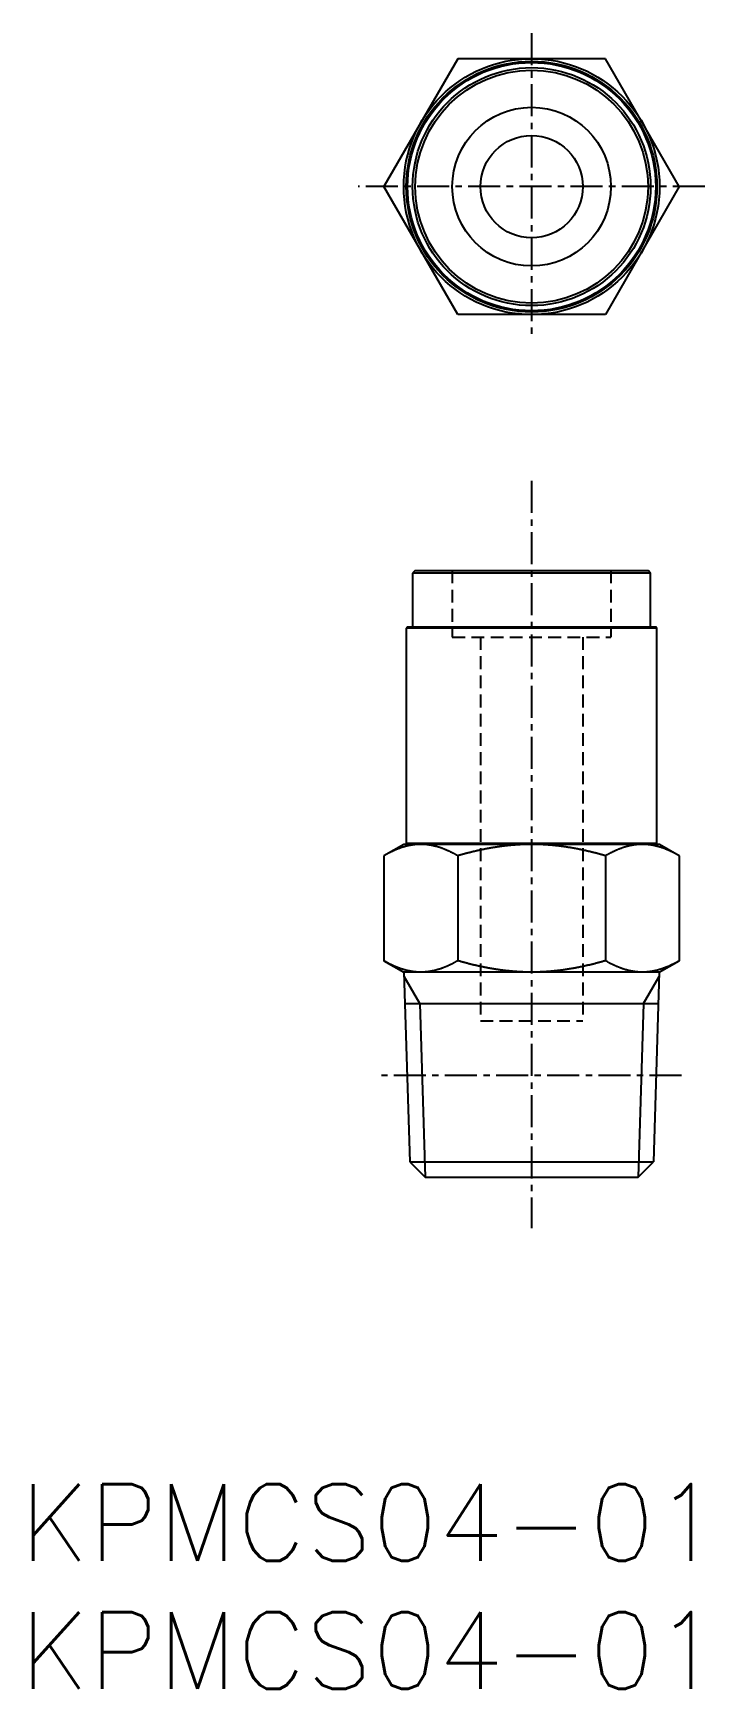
# Model space of a CAD drawing. Extents: x 0.5 to 26.8, y 0 to 64.7.
import ezdxf

# ---------------------------------------------------------------- set-up
doc = ezdxf.new("R2010")
doc.units = 0
doc.linetypes.add('CENTER', pattern=[2, 1.25, -0.25, 0.25, -0.25])
doc.linetypes.add('DASHED', pattern=[0.75, 0.5, -0.25])
doc.layers.get('0').update_dxf_attribs({"linetype": 'CONTINUOUS'})
for name, color, linetype in [('CENTER', 1, 'CENTER'), ('PV', 7, 'CONTINUOUS'), ('TV', 7, 'CONTINUOUS')]:
    doc.layers.add(name, color=color, linetype=linetype)
doc.styles.get("Standard").update_dxf_attribs({"font": 'txt.shx'})

# ---------------------------------------------------------------- blocks, each defined once
blk = doc.blocks.new('*U2')
at = {"color": 7, "linetype": 'CONTINUOUS'}
blk.add_text('KPMCS04-01', height=3, dxfattribs=at).set_placement((0, 0))
blk = doc.blocks.new('*U3')
at = {"color": 7, "linetype": 'CONTINUOUS'}
blk.add_text('KPMCS04-01', height=3, dxfattribs=at).set_placement((0, 5))

msp = doc.modelspace()

# ---------------------------------------------------------------- linework, layer by layer
at = {"color": 1, "linetype": 'CENTER'}
for p, q in [((20, 64.7), (20, 52.7)), ((26.774, 58.7), (13.226, 58.7))]:
    msp.add_line(p, q, dxfattribs=at)
at = {"color": 3, "linetype": 'DASHED'}
for p, q in [((16.9, 43.7), (16.9, 41.1)), ((23.1, 43.7), (23.1, 41.1)), ((16.9, 41.1), (23.1, 41.1)), ((18, 41.1), (18, 26.1)), ((22, 41.1), (22, 26.1)), ((18, 26.1), (22, 26.1))]:
    msp.add_line(p, q, dxfattribs=at)
at = {"color": 7, "linetype": 'CONTINUOUS'}
for p, q in [((15.01, 28), (15.241, 20.6)), ((24.99, 28), (24.759, 20.6)), ((15.048, 26.777), (24.952, 26.777)), ((15.241, 20.6), (15.841, 20)), ((15.241, 20.6), (24.759, 20.6)), ((24.159, 20), (24.759, 20.6)), ((15.841, 20), (24.159, 20))]:
    msp.add_line(p, q, dxfattribs=at)
at = {"color": 3, "linetype": 'CONTINUOUS'}
for p, q in [((15.629, 26.777), (15.015, 27.841)), ((24.371, 26.777), (24.985, 27.841)), ((15.629, 26.777), (15.841, 20)), ((24.371, 26.777), (24.159, 20))]:
    msp.add_line(p, q, dxfattribs=at)
at = {"layer": 'CENTER', "color": 1, "linetype": 'CENTER'}
for p, q in [((20, 47.2), (20, 18)), ((25.864, 23.97), (14.136, 23.97))]:
    msp.add_line(p, q, dxfattribs=at)
at = {"layer": 'PV', "color": 7, "linetype": 'CONTINUOUS'}
for p, q in [((15.45, 43.7), (15.35, 43.6)), ((15.35, 43.6), (15.35, 41.5)), ((24.65, 43.6), (15.35, 43.6)), ((15.45, 43.7), (24.55, 43.7)), ((24.65, 43.6), (24.55, 43.7)), ((24.65, 41.5), (24.65, 43.6)), ((15.15, 41.5), (15.1, 41.45)), ((24.9, 41.45), (15.1, 41.45)), ((15.1, 41.45), (15.1, 33.05)), ((15.15, 41.5), (24.85, 41.5)), ((24.9, 41.45), (24.85, 41.5)), ((24.9, 33.05), (24.9, 41.45)), ((15, 33), (14.226, 32.553)), ((25, 33), (15, 33)), ((15.1, 33.05), (24.9, 33.05)), ((15.1, 33.05), (15.15, 33)), ((24.85, 33), (24.9, 33.05)), ((25.774, 32.553), (25, 33)), ((14.226, 32.553), (14.226, 28.452)), ((17.113, 32.553), (17.113, 28.452)), ((22.887, 32.553), (22.887, 28.452)), ((25.774, 32.553), (25.774, 28.452)), ((14.226, 28.452), (15.01, 28)), ((24.99, 28), (15.01, 28)), ((24.99, 28), (25.774, 28.452))]:
    msp.add_line(p, q, dxfattribs=at)
for points in [[(15.67, 33), (15.657, 33), (15.644, 33), (15.632, 33), (15.619, 32.999), (15.606, 32.999), (15.593, 32.999), (15.581, 32.998), (15.568, 32.998), (15.555, 32.997), (15.543, 32.996), (15.53, 32.995), (15.517, 32.995), (15.504, 32.994), (15.492, 32.993), (15.479, 32.992), (15.466, 32.99), (15.454, 32.989), (15.441, 32.988), (15.428, 32.987), (15.416, 32.985), (15.403, 32.984), (15.39, 32.982), (15.378, 32.98), (15.365, 32.979), (15.352, 32.977), (15.34, 32.975), (15.327, 32.973), (15.315, 32.971), (15.302, 32.969), (15.29, 32.967), (15.277, 32.965), (15.265, 32.962), (15.252, 32.96), (15.239, 32.958), (15.227, 32.955), (15.215, 32.952), (15.202, 32.95), (15.19, 32.947), (15.177, 32.944), (15.165, 32.942), (15.152, 32.939), (15.14, 32.936), (15.128, 32.933), (15.115, 32.93), (15.103, 32.927), (15.09, 32.923), (15.078, 32.92), (15.066, 32.917), (15.054, 32.914), (15.041, 32.91), (15.029, 32.907), (15.017, 32.903), (15.005, 32.9), (14.992, 32.896), (14.98, 32.892), (14.968, 32.888), (14.956, 32.885), (14.944, 32.881), (14.932, 32.877), (14.92, 32.873), (14.907, 32.869), (14.895, 32.865), (14.883, 32.86), (14.871, 32.856), (14.859, 32.852), (14.847, 32.848), (14.835, 32.843), (14.823, 32.839), (14.811, 32.835), (14.799, 32.83), (14.788, 32.825), (14.776, 32.821), (14.764, 32.816), (14.752, 32.812), (14.74, 32.807), (14.728, 32.802), (14.717, 32.797), (14.705, 32.792), (14.693, 32.787), (14.681, 32.783), (14.67, 32.778), (14.658, 32.772), (14.646, 32.767), (14.635, 32.762), (14.623, 32.757), (14.611, 32.752), (14.6, 32.747), (14.588, 32.741), (14.577, 32.736), (14.565, 32.731), (14.553, 32.725), (14.542, 32.72), (14.53, 32.714), (14.519, 32.709), (14.507, 32.703), (14.496, 32.698), (14.485, 32.692), (14.473, 32.686), (14.462, 32.681), (14.45, 32.675), (14.439, 32.669), (14.428, 32.663), (14.416, 32.657), (14.405, 32.652), (14.394, 32.646), (14.383, 32.64), (14.371, 32.634), (14.36, 32.628), (14.349, 32.622), (14.338, 32.616), (14.326, 32.61), (14.315, 32.603), (14.304, 32.597), (14.293, 32.591), (14.282, 32.585), (14.271, 32.579), (14.26, 32.572), (14.249, 32.566), (14.238, 32.56), (14.226, 32.553)], [(17.113, 32.553), (17.101, 32.56), (17.09, 32.567), (17.078, 32.574), (17.066, 32.58), (17.054, 32.587), (17.042, 32.594), (17.03, 32.6), (17.018, 32.607), (17.006, 32.614), (16.994, 32.62), (16.982, 32.626), (16.97, 32.633), (16.958, 32.639), (16.946, 32.646), (16.934, 32.652), (16.922, 32.658), (16.91, 32.665), (16.897, 32.671), (16.885, 32.677), (16.873, 32.683), (16.861, 32.689), (16.849, 32.695), (16.836, 32.701), (16.824, 32.707), (16.812, 32.713), (16.799, 32.719), (16.787, 32.725), (16.775, 32.731), (16.762, 32.736), (16.75, 32.742), (16.738, 32.748), (16.725, 32.753), (16.713, 32.759), (16.7, 32.764), (16.688, 32.77), (16.675, 32.775), (16.663, 32.781), (16.65, 32.786), (16.637, 32.791), (16.625, 32.797), (16.612, 32.802), (16.6, 32.807), (16.587, 32.812), (16.574, 32.817), (16.561, 32.822), (16.549, 32.827), (16.536, 32.832), (16.523, 32.836), (16.51, 32.841), (16.498, 32.846), (16.485, 32.85), (16.472, 32.855), (16.459, 32.86), (16.446, 32.864), (16.433, 32.868), (16.42, 32.873), (16.407, 32.877), (16.394, 32.881), (16.381, 32.885), (16.368, 32.889), (16.355, 32.893), (16.342, 32.897), (16.329, 32.901), (16.316, 32.905), (16.303, 32.909), (16.29, 32.913), (16.277, 32.916), (16.263, 32.92), (16.25, 32.923), (16.237, 32.927), (16.224, 32.93), (16.21, 32.933), (16.197, 32.936), (16.184, 32.94), (16.171, 32.943), (16.157, 32.946), (16.144, 32.949), (16.131, 32.951), (16.117, 32.954), (16.104, 32.957), (16.09, 32.959), (16.077, 32.962), (16.064, 32.964), (16.05, 32.967), (16.037, 32.969), (16.023, 32.971), (16.01, 32.973), (15.996, 32.975), (15.983, 32.977), (15.969, 32.979), (15.956, 32.981), (15.942, 32.983), (15.929, 32.985), (15.915, 32.986), (15.901, 32.988), (15.888, 32.989), (15.874, 32.99), (15.861, 32.992), (15.847, 32.993), (15.834, 32.994), (15.82, 32.995), (15.806, 32.996), (15.793, 32.996), (15.779, 32.997), (15.765, 32.998), (15.752, 32.998), (15.738, 32.999), (15.724, 32.999), (15.711, 33), (15.697, 33), (15.684, 33), (15.67, 33)], [(20, 33), (19.976, 33), (19.951, 33), (19.927, 33), (19.902, 32.999), (19.878, 32.999), (19.853, 32.999), (19.829, 32.998), (19.805, 32.998), (19.78, 32.997), (19.756, 32.997), (19.731, 32.996), (19.707, 32.995), (19.683, 32.994), (19.658, 32.993), (19.634, 32.992), (19.609, 32.991), (19.585, 32.99), (19.561, 32.989), (19.536, 32.988), (19.512, 32.986), (19.487, 32.985), (19.463, 32.983), (19.439, 32.982), (19.414, 32.98), (19.39, 32.979), (19.366, 32.977), (19.341, 32.975), (19.317, 32.973), (19.292, 32.971), (19.268, 32.969), (19.244, 32.967), (19.219, 32.965), (19.195, 32.963), (19.171, 32.961), (19.146, 32.958), (19.122, 32.956), (19.098, 32.953), (19.074, 32.951), (19.049, 32.948), (19.025, 32.946), (19.001, 32.943), (18.976, 32.94), (18.952, 32.937), (18.928, 32.934), (18.904, 32.931), (18.879, 32.928), (18.855, 32.925), (18.831, 32.922), (18.807, 32.919), (18.783, 32.916), (18.758, 32.912), (18.734, 32.909), (18.71, 32.905), (18.686, 32.902), (18.662, 32.898), (18.638, 32.895), (18.613, 32.891), (18.589, 32.887), (18.565, 32.883), (18.541, 32.88), (18.517, 32.876), (18.493, 32.872), (18.469, 32.868), (18.445, 32.864), (18.421, 32.859), (18.397, 32.855), (18.373, 32.851), (18.348, 32.847), (18.324, 32.842), (18.3, 32.838), (18.276, 32.833), (18.252, 32.829), (18.228, 32.824), (18.204, 32.819), (18.18, 32.815), (18.157, 32.81), (18.133, 32.805), (18.109, 32.8), (18.085, 32.795), (18.061, 32.79), (18.037, 32.785), (18.013, 32.78), (17.989, 32.775), (17.965, 32.77), (17.941, 32.765), (17.918, 32.76), (17.894, 32.754), (17.87, 32.749), (17.846, 32.744), (17.822, 32.738), (17.798, 32.733), (17.775, 32.727), (17.751, 32.721), (17.727, 32.716), (17.703, 32.71), (17.68, 32.704), (17.656, 32.699), (17.632, 32.693), (17.608, 32.687), (17.585, 32.681), (17.561, 32.675), (17.537, 32.669), (17.514, 32.663), (17.49, 32.657), (17.466, 32.651), (17.443, 32.644), (17.419, 32.638), (17.396, 32.632), (17.372, 32.626), (17.348, 32.619), (17.325, 32.613), (17.301, 32.606), (17.278, 32.6), (17.254, 32.593), (17.231, 32.587), (17.207, 32.58), (17.184, 32.574), (17.16, 32.567), (17.137, 32.56), (17.113, 32.553)], [(22.887, 32.553), (22.863, 32.56), (22.84, 32.567), (22.816, 32.574), (22.793, 32.58), (22.769, 32.587), (22.746, 32.593), (22.722, 32.6), (22.699, 32.606), (22.675, 32.613), (22.652, 32.619), (22.628, 32.626), (22.604, 32.632), (22.581, 32.638), (22.557, 32.644), (22.534, 32.651), (22.51, 32.657), (22.486, 32.663), (22.463, 32.669), (22.439, 32.675), (22.415, 32.681), (22.392, 32.687), (22.368, 32.693), (22.344, 32.699), (22.32, 32.704), (22.297, 32.71), (22.273, 32.716), (22.249, 32.721), (22.225, 32.727), (22.202, 32.733), (22.178, 32.738), (22.154, 32.744), (22.13, 32.749), (22.106, 32.754), (22.082, 32.76), (22.059, 32.765), (22.035, 32.77), (22.011, 32.775), (21.987, 32.78), (21.963, 32.785), (21.939, 32.79), (21.915, 32.795), (21.891, 32.8), (21.867, 32.805), (21.843, 32.81), (21.82, 32.815), (21.796, 32.82), (21.772, 32.824), (21.748, 32.829), (21.724, 32.833), (21.7, 32.838), (21.676, 32.842), (21.652, 32.847), (21.627, 32.851), (21.603, 32.855), (21.579, 32.859), (21.555, 32.864), (21.531, 32.868), (21.507, 32.872), (21.483, 32.876), (21.459, 32.88), (21.435, 32.883), (21.411, 32.887), (21.387, 32.891), (21.362, 32.895), (21.338, 32.898), (21.314, 32.902), (21.29, 32.905), (21.266, 32.909), (21.242, 32.912), (21.217, 32.916), (21.193, 32.919), (21.169, 32.922), (21.145, 32.925), (21.121, 32.928), (21.096, 32.931), (21.072, 32.934), (21.048, 32.937), (21.024, 32.94), (20.999, 32.943), (20.975, 32.946), (20.951, 32.948), (20.926, 32.951), (20.902, 32.953), (20.878, 32.956), (20.854, 32.958), (20.829, 32.961), (20.805, 32.963), (20.781, 32.965), (20.756, 32.967), (20.732, 32.969), (20.708, 32.971), (20.683, 32.973), (20.659, 32.975), (20.634, 32.977), (20.61, 32.979), (20.586, 32.98), (20.561, 32.982), (20.537, 32.983), (20.513, 32.985), (20.488, 32.986), (20.464, 32.988), (20.439, 32.989), (20.415, 32.99), (20.391, 32.991), (20.366, 32.992), (20.342, 32.993), (20.317, 32.994), (20.293, 32.995), (20.269, 32.996), (20.244, 32.997), (20.22, 32.997), (20.195, 32.998), (20.171, 32.998), (20.147, 32.999), (20.122, 32.999), (20.098, 32.999), (20.073, 33), (20.049, 33), (20.024, 33), (20, 33)], [(24.33, 33), (24.317, 33), (24.305, 33), (24.292, 33), (24.279, 32.999), (24.266, 32.999), (24.254, 32.999), (24.241, 32.998), (24.228, 32.998), (24.216, 32.997), (24.203, 32.996), (24.19, 32.995), (24.177, 32.995), (24.165, 32.994), (24.152, 32.993), (24.139, 32.992), (24.127, 32.99), (24.114, 32.989), (24.101, 32.988), (24.089, 32.987), (24.076, 32.985), (24.063, 32.984), (24.051, 32.982), (24.038, 32.98), (24.025, 32.979), (24.013, 32.977), (24, 32.975), (23.988, 32.973), (23.975, 32.971), (23.962, 32.969), (23.95, 32.967), (23.937, 32.965), (23.925, 32.962), (23.912, 32.96), (23.9, 32.958), (23.887, 32.955), (23.875, 32.952), (23.862, 32.95), (23.85, 32.947), (23.837, 32.944), (23.825, 32.942), (23.813, 32.939), (23.8, 32.936), (23.788, 32.933), (23.775, 32.93), (23.763, 32.927), (23.751, 32.923), (23.738, 32.92), (23.726, 32.917), (23.714, 32.914), (23.702, 32.91), (23.689, 32.907), (23.677, 32.903), (23.665, 32.9), (23.653, 32.896), (23.64, 32.892), (23.628, 32.888), (23.616, 32.885), (23.604, 32.881), (23.592, 32.877), (23.58, 32.873), (23.568, 32.869), (23.556, 32.865), (23.544, 32.86), (23.532, 32.856), (23.52, 32.852), (23.508, 32.848), (23.496, 32.843), (23.484, 32.839), (23.472, 32.835), (23.46, 32.83), (23.448, 32.825), (23.436, 32.821), (23.424, 32.816), (23.412, 32.812), (23.4, 32.807), (23.389, 32.802), (23.377, 32.797), (23.365, 32.792), (23.353, 32.787), (23.342, 32.783), (23.33, 32.778), (23.318, 32.772), (23.306, 32.767), (23.295, 32.762), (23.283, 32.757), (23.272, 32.752), (23.26, 32.747), (23.248, 32.741), (23.237, 32.736), (23.225, 32.731), (23.214, 32.725), (23.202, 32.72), (23.191, 32.714), (23.179, 32.709), (23.168, 32.703), (23.156, 32.698), (23.145, 32.692), (23.133, 32.686), (23.122, 32.681), (23.111, 32.675), (23.099, 32.669), (23.088, 32.663), (23.077, 32.657), (23.065, 32.652), (23.054, 32.646), (23.043, 32.64), (23.032, 32.634), (23.02, 32.628), (23.009, 32.622), (22.998, 32.616), (22.987, 32.61), (22.976, 32.603), (22.964, 32.597), (22.953, 32.591), (22.942, 32.585), (22.931, 32.579), (22.92, 32.572), (22.909, 32.566), (22.898, 32.56), (22.887, 32.553)], [(25.774, 32.553), (25.762, 32.56), (25.75, 32.567), (25.738, 32.574), (25.726, 32.58), (25.714, 32.587), (25.702, 32.594), (25.69, 32.6), (25.678, 32.607), (25.666, 32.614), (25.654, 32.62), (25.642, 32.626), (25.63, 32.633), (25.618, 32.639), (25.606, 32.646), (25.594, 32.652), (25.582, 32.658), (25.57, 32.665), (25.558, 32.671), (25.546, 32.677), (25.533, 32.683), (25.521, 32.689), (25.509, 32.695), (25.497, 32.701), (25.484, 32.707), (25.472, 32.713), (25.46, 32.719), (25.447, 32.725), (25.435, 32.731), (25.423, 32.736), (25.41, 32.742), (25.398, 32.748), (25.385, 32.753), (25.373, 32.759), (25.36, 32.764), (25.348, 32.77), (25.335, 32.775), (25.323, 32.781), (25.31, 32.786), (25.298, 32.791), (25.285, 32.797), (25.272, 32.802), (25.26, 32.807), (25.247, 32.812), (25.234, 32.817), (25.222, 32.822), (25.209, 32.827), (25.196, 32.832), (25.183, 32.836), (25.171, 32.841), (25.158, 32.846), (25.145, 32.85), (25.132, 32.855), (25.119, 32.86), (25.106, 32.864), (25.093, 32.868), (25.08, 32.873), (25.068, 32.877), (25.055, 32.881), (25.042, 32.885), (25.029, 32.889), (25.015, 32.893), (25.002, 32.897), (24.989, 32.901), (24.976, 32.905), (24.963, 32.909), (24.95, 32.913), (24.937, 32.916), (24.924, 32.92), (24.91, 32.923), (24.897, 32.927), (24.884, 32.93), (24.871, 32.933), (24.857, 32.936), (24.844, 32.94), (24.831, 32.943), (24.818, 32.946), (24.804, 32.949), (24.791, 32.951), (24.777, 32.954), (24.764, 32.957), (24.751, 32.959), (24.737, 32.962), (24.724, 32.964), (24.71, 32.967), (24.697, 32.969), (24.683, 32.971), (24.67, 32.973), (24.657, 32.975), (24.643, 32.977), (24.629, 32.979), (24.616, 32.981), (24.602, 32.983), (24.589, 32.985), (24.575, 32.986), (24.562, 32.988), (24.548, 32.989), (24.535, 32.99), (24.521, 32.992), (24.507, 32.993), (24.494, 32.994), (24.48, 32.995), (24.467, 32.996), (24.453, 32.996), (24.439, 32.997), (24.426, 32.998), (24.412, 32.998), (24.398, 32.999), (24.385, 32.999), (24.371, 33), (24.357, 33), (24.344, 33), (24.33, 33)], [(17.113, 28.452), (17.101, 28.445), (17.089, 28.438), (17.076, 28.431), (17.064, 28.424), (17.052, 28.417), (17.039, 28.411), (17.027, 28.404), (17.015, 28.397), (17.002, 28.39), (16.99, 28.383), (16.977, 28.377), (16.965, 28.37), (16.952, 28.363), (16.94, 28.357), (16.927, 28.35), (16.915, 28.344), (16.902, 28.337), (16.889, 28.331), (16.877, 28.325), (16.864, 28.318), (16.851, 28.312), (16.839, 28.306), (16.826, 28.3), (16.813, 28.293), (16.8, 28.287), (16.788, 28.281), (16.775, 28.275), (16.762, 28.269), (16.749, 28.263), (16.736, 28.257), (16.723, 28.252), (16.71, 28.246), (16.697, 28.24), (16.684, 28.234), (16.671, 28.229), (16.658, 28.223), (16.645, 28.218), (16.632, 28.212), (16.619, 28.207), (16.606, 28.202), (16.593, 28.196), (16.58, 28.191), (16.567, 28.186), (16.553, 28.181), (16.54, 28.176), (16.527, 28.171), (16.514, 28.166), (16.5, 28.161), (16.487, 28.156), (16.474, 28.151), (16.46, 28.147), (16.447, 28.142), (16.434, 28.138), (16.42, 28.133), (16.407, 28.129), (16.393, 28.124), (16.38, 28.12), (16.366, 28.116), (16.353, 28.112), (16.339, 28.108), (16.326, 28.104), (16.312, 28.1), (16.298, 28.096), (16.285, 28.092), (16.271, 28.088), (16.257, 28.085), (16.244, 28.081), (16.23, 28.077), (16.216, 28.074), (16.203, 28.071), (16.189, 28.067), (16.175, 28.064), (16.161, 28.061), (16.147, 28.058), (16.134, 28.055), (16.12, 28.052), (16.106, 28.049), (16.092, 28.047), (16.078, 28.044), (16.064, 28.041), (16.05, 28.039), (16.036, 28.037), (16.022, 28.034), (16.008, 28.032), (15.994, 28.03), (15.98, 28.028), (15.966, 28.026), (15.952, 28.024), (15.938, 28.022), (15.924, 28.021), (15.91, 28.019), (15.896, 28.018), (15.882, 28.016), (15.868, 28.015), (15.854, 28.014), (15.84, 28.013), (15.825, 28.011), (15.811, 28.011), (15.797, 28.01), (15.783, 28.009), (15.769, 28.008), (15.755, 28.008), (15.741, 28.007), (15.726, 28.007), (15.712, 28.006), (15.698, 28.006), (15.684, 28.006), (15.67, 28.006), (15.656, 28.006), (15.642, 28.006), (15.627, 28.006), (15.613, 28.007), (15.599, 28.007), (15.585, 28.007), (15.571, 28.008), (15.557, 28.009), (15.543, 28.01), (15.528, 28.01), (15.514, 28.011), (15.5, 28.012), (15.486, 28.014), (15.472, 28.015), (15.458, 28.016), (15.444, 28.018), (15.43, 28.019), (15.416, 28.021), (15.402, 28.022), (15.388, 28.024), (15.374, 28.026), (15.359, 28.028), (15.345, 28.03), (15.331, 28.032), (15.318, 28.034), (15.304, 28.037), (15.29, 28.039), (15.276, 28.042), (15.262, 28.044), (15.248, 28.047), (15.234, 28.049), (15.22, 28.052), (15.206, 28.055), (15.192, 28.058), (15.179, 28.061), (15.165, 28.064), (15.151, 28.067), (15.137, 28.071), (15.123, 28.074), (15.11, 28.077), (15.096, 28.081), (15.082, 28.084), (15.069, 28.088), (15.055, 28.092), (15.041, 28.096), (15.028, 28.1), (15.014, 28.103), (15, 28.108), (14.987, 28.112), (14.973, 28.116), (14.96, 28.12), (14.946, 28.124), (14.933, 28.129), (14.92, 28.133), (14.906, 28.138), (14.893, 28.142), (14.879, 28.147), (14.866, 28.151), (14.853, 28.156), (14.839, 28.161), (14.826, 28.166), (14.813, 28.171), (14.799, 28.176), (14.786, 28.181), (14.773, 28.186), (14.76, 28.191), (14.747, 28.196), (14.734, 28.202), (14.72, 28.207), (14.707, 28.212), (14.694, 28.218), (14.681, 28.223), (14.668, 28.229), (14.655, 28.234), (14.642, 28.24), (14.629, 28.246), (14.616, 28.252), (14.604, 28.257), (14.591, 28.263), (14.578, 28.269), (14.565, 28.275), (14.552, 28.281), (14.539, 28.287), (14.527, 28.293), (14.514, 28.3), (14.501, 28.306), (14.488, 28.312), (14.476, 28.318), (14.463, 28.325), (14.45, 28.331), (14.438, 28.337), (14.425, 28.344), (14.413, 28.35), (14.4, 28.357), (14.388, 28.363), (14.375, 28.37), (14.363, 28.377), (14.35, 28.383), (14.338, 28.39), (14.325, 28.397), (14.313, 28.404), (14.3, 28.411), (14.288, 28.417), (14.276, 28.424), (14.263, 28.431), (14.251, 28.438), (14.239, 28.445), (14.226, 28.452)], [(22.887, 28.452), (22.861, 28.445), (22.835, 28.437), (22.808, 28.43), (22.782, 28.423), (22.756, 28.415), (22.73, 28.408), (22.704, 28.401), (22.678, 28.394), (22.652, 28.387), (22.625, 28.38), (22.599, 28.373), (22.573, 28.366), (22.547, 28.359), (22.52, 28.352), (22.494, 28.345), (22.468, 28.338), (22.442, 28.332), (22.415, 28.325), (22.389, 28.318), (22.363, 28.312), (22.336, 28.305), (22.31, 28.299), (22.283, 28.293), (22.257, 28.286), (22.231, 28.28), (22.204, 28.274), (22.178, 28.268), (22.151, 28.262), (22.125, 28.256), (22.098, 28.25), (22.072, 28.244), (22.045, 28.238), (22.019, 28.232), (21.992, 28.227), (21.966, 28.221), (21.939, 28.215), (21.913, 28.21), (21.886, 28.204), (21.859, 28.199), (21.833, 28.194), (21.806, 28.188), (21.78, 28.183), (21.753, 28.178), (21.726, 28.173), (21.7, 28.168), (21.673, 28.163), (21.646, 28.158), (21.619, 28.153), (21.593, 28.149), (21.566, 28.144), (21.539, 28.14), (21.513, 28.135), (21.486, 28.131), (21.459, 28.126), (21.432, 28.122), (21.405, 28.118), (21.379, 28.114), (21.352, 28.109), (21.325, 28.105), (21.298, 28.102), (21.271, 28.098), (21.244, 28.094), (21.217, 28.09), (21.19, 28.087), (21.164, 28.083), (21.137, 28.079), (21.11, 28.076), (21.083, 28.073), (21.056, 28.069), (21.029, 28.066), (21.002, 28.063), (20.975, 28.06), (20.948, 28.057), (20.921, 28.054), (20.894, 28.052), (20.867, 28.049), (20.84, 28.046), (20.813, 28.044), (20.786, 28.041), (20.759, 28.039), (20.732, 28.037), (20.705, 28.034), (20.678, 28.032), (20.651, 28.03), (20.624, 28.028), (20.597, 28.026), (20.57, 28.025), (20.542, 28.023), (20.515, 28.021), (20.488, 28.02), (20.461, 28.018), (20.434, 28.017), (20.407, 28.015), (20.38, 28.014), (20.353, 28.013), (20.326, 28.012), (20.298, 28.011), (20.271, 28.01), (20.244, 28.009), (20.217, 28.009), (20.19, 28.008), (20.163, 28.007), (20.136, 28.007), (20.109, 28.007), (20.081, 28.006), (20.054, 28.006), (20.027, 28.006), (20, 28.006), (19.973, 28.006), (19.946, 28.006), (19.919, 28.006), (19.891, 28.006), (19.864, 28.007), (19.837, 28.007), (19.81, 28.008), (19.783, 28.009), (19.756, 28.009), (19.729, 28.01), (19.702, 28.011), (19.674, 28.012), (19.647, 28.013), (19.62, 28.014), (19.593, 28.015), (19.566, 28.017), (19.539, 28.018), (19.512, 28.02), (19.485, 28.021), (19.458, 28.023), (19.43, 28.025), (19.403, 28.026), (19.376, 28.028), (19.349, 28.03), (19.322, 28.032), (19.295, 28.034), (19.268, 28.037), (19.241, 28.039), (19.214, 28.041), (19.187, 28.044), (19.16, 28.046), (19.133, 28.049), (19.106, 28.052), (19.079, 28.054), (19.052, 28.057), (19.025, 28.06), (18.998, 28.063), (18.971, 28.066), (18.944, 28.069), (18.917, 28.073), (18.89, 28.076), (18.863, 28.079), (18.836, 28.083), (18.81, 28.087), (18.783, 28.09), (18.756, 28.094), (18.729, 28.098), (18.702, 28.102), (18.675, 28.105), (18.648, 28.109), (18.621, 28.114), (18.595, 28.118), (18.568, 28.122), (18.541, 28.126), (18.514, 28.131), (18.487, 28.135), (18.461, 28.14), (18.434, 28.144), (18.407, 28.149), (18.381, 28.153), (18.354, 28.158), (18.327, 28.163), (18.3, 28.168), (18.274, 28.173), (18.247, 28.178), (18.22, 28.183), (18.194, 28.188), (18.167, 28.194), (18.141, 28.199), (18.114, 28.204), (18.087, 28.21), (18.061, 28.215), (18.034, 28.221), (18.008, 28.227), (17.981, 28.232), (17.955, 28.238), (17.928, 28.244), (17.902, 28.25), (17.875, 28.256), (17.849, 28.262), (17.822, 28.268), (17.796, 28.274), (17.769, 28.28), (17.743, 28.286), (17.717, 28.293), (17.69, 28.299), (17.664, 28.305), (17.637, 28.312), (17.611, 28.318), (17.585, 28.325), (17.558, 28.332), (17.532, 28.338), (17.506, 28.345), (17.48, 28.352), (17.453, 28.359), (17.427, 28.366), (17.401, 28.373), (17.375, 28.38), (17.348, 28.387), (17.322, 28.394), (17.296, 28.401), (17.27, 28.408), (17.244, 28.415), (17.218, 28.423), (17.192, 28.43), (17.165, 28.437), (17.139, 28.445), (17.113, 28.452)], [(25.774, 28.452), (25.761, 28.445), (25.749, 28.438), (25.737, 28.431), (25.724, 28.424), (25.712, 28.417), (25.7, 28.411), (25.687, 28.404), (25.675, 28.397), (25.662, 28.39), (25.65, 28.383), (25.637, 28.377), (25.625, 28.37), (25.612, 28.363), (25.6, 28.357), (25.587, 28.35), (25.575, 28.344), (25.562, 28.337), (25.55, 28.331), (25.537, 28.325), (25.524, 28.318), (25.512, 28.312), (25.499, 28.306), (25.486, 28.3), (25.473, 28.293), (25.461, 28.287), (25.448, 28.281), (25.435, 28.275), (25.422, 28.269), (25.409, 28.263), (25.396, 28.257), (25.384, 28.252), (25.371, 28.246), (25.358, 28.24), (25.345, 28.234), (25.332, 28.229), (25.319, 28.223), (25.306, 28.218), (25.293, 28.212), (25.279, 28.207), (25.266, 28.202), (25.253, 28.196), (25.24, 28.191), (25.227, 28.186), (25.214, 28.181), (25.201, 28.176), (25.187, 28.171), (25.174, 28.166), (25.161, 28.161), (25.147, 28.156), (25.134, 28.151), (25.121, 28.147), (25.107, 28.142), (25.094, 28.138), (25.08, 28.133), (25.067, 28.129), (25.054, 28.124), (25.04, 28.12), (25.027, 28.116), (25.013, 28.112), (24.999, 28.108), (24.986, 28.104), (24.972, 28.1), (24.959, 28.096), (24.945, 28.092), (24.931, 28.088), (24.918, 28.085), (24.904, 28.081), (24.89, 28.077), (24.877, 28.074), (24.863, 28.071), (24.849, 28.067), (24.835, 28.064), (24.821, 28.061), (24.808, 28.058), (24.794, 28.055), (24.78, 28.052), (24.766, 28.049), (24.752, 28.047), (24.738, 28.044), (24.724, 28.041), (24.71, 28.039), (24.696, 28.037), (24.682, 28.034), (24.668, 28.032), (24.654, 28.03), (24.64, 28.028), (24.626, 28.026), (24.612, 28.024), (24.598, 28.022), (24.584, 28.021), (24.57, 28.019), (24.556, 28.018), (24.542, 28.016), (24.528, 28.015), (24.514, 28.014), (24.5, 28.013), (24.486, 28.011), (24.472, 28.011), (24.457, 28.01), (24.443, 28.009), (24.429, 28.008), (24.415, 28.008), (24.401, 28.007), (24.387, 28.007), (24.373, 28.006), (24.358, 28.006), (24.344, 28.006), (24.33, 28.006), (24.316, 28.006), (24.302, 28.006), (24.288, 28.006), (24.274, 28.007), (24.259, 28.007), (24.245, 28.007), (24.231, 28.008), (24.217, 28.009), (24.203, 28.01), (24.189, 28.01), (24.175, 28.011), (24.16, 28.012), (24.146, 28.014), (24.132, 28.015), (24.118, 28.016), (24.104, 28.018), (24.09, 28.019), (24.076, 28.021), (24.062, 28.022), (24.048, 28.024), (24.034, 28.026), (24.02, 28.028), (24.006, 28.03), (23.992, 28.032), (23.978, 28.034), (23.964, 28.037), (23.95, 28.039), (23.936, 28.042), (23.922, 28.044), (23.908, 28.047), (23.894, 28.049), (23.88, 28.052), (23.866, 28.055), (23.853, 28.058), (23.839, 28.061), (23.825, 28.064), (23.811, 28.067), (23.797, 28.071), (23.784, 28.074), (23.77, 28.077), (23.756, 28.081), (23.742, 28.084), (23.729, 28.088), (23.715, 28.092), (23.702, 28.096), (23.688, 28.1), (23.674, 28.103), (23.661, 28.108), (23.647, 28.112), (23.634, 28.116), (23.62, 28.12), (23.607, 28.124), (23.593, 28.129), (23.58, 28.133), (23.566, 28.138), (23.553, 28.142), (23.54, 28.147), (23.526, 28.151), (23.513, 28.156), (23.5, 28.161), (23.486, 28.166), (23.473, 28.171), (23.46, 28.176), (23.447, 28.181), (23.433, 28.186), (23.42, 28.191), (23.407, 28.196), (23.394, 28.202), (23.381, 28.207), (23.368, 28.212), (23.355, 28.218), (23.342, 28.223), (23.329, 28.229), (23.316, 28.234), (23.303, 28.24), (23.29, 28.246), (23.277, 28.252), (23.264, 28.257), (23.251, 28.263), (23.238, 28.269), (23.225, 28.275), (23.212, 28.281), (23.2, 28.287), (23.187, 28.293), (23.174, 28.3), (23.161, 28.306), (23.149, 28.312), (23.136, 28.318), (23.123, 28.325), (23.111, 28.331), (23.098, 28.337), (23.085, 28.344), (23.073, 28.35), (23.06, 28.357), (23.048, 28.363), (23.035, 28.37), (23.023, 28.377), (23.01, 28.383), (22.998, 28.39), (22.985, 28.397), (22.973, 28.404), (22.961, 28.411), (22.948, 28.417), (22.936, 28.424), (22.924, 28.431), (22.911, 28.438), (22.899, 28.445), (22.887, 28.452)]]:
    msp.add_lwpolyline(points, dxfattribs=at)
at = {"layer": 'TV', "color": 7, "linetype": 'CONTINUOUS'}
for p, q in [((17.113, 63.7), (14.226, 58.7)), ((22.887, 63.7), (17.113, 63.7)), ((25.774, 58.7), (22.887, 63.7)), ((17.113, 53.7), (14.226, 58.7)), ((25.774, 58.7), (22.887, 53.7)), ((22.887, 53.7), (17.113, 53.7))]:
    msp.add_line(p, q, dxfattribs=at)
for radius in [5, 4.9, 4.85, 4.65, 4.55, 3.1, 2]:
    msp.add_circle((20, 58.7), radius, dxfattribs=at)

# ---------------------------------------------------------------- block references
at = {"color": 7, "linetype": 'CONTINUOUS'}
for name in ['*U3', '*U2']:
    msp.add_blockref(name, (0, 0), dxfattribs=at)

doc.saveas('drawing.dxf')
